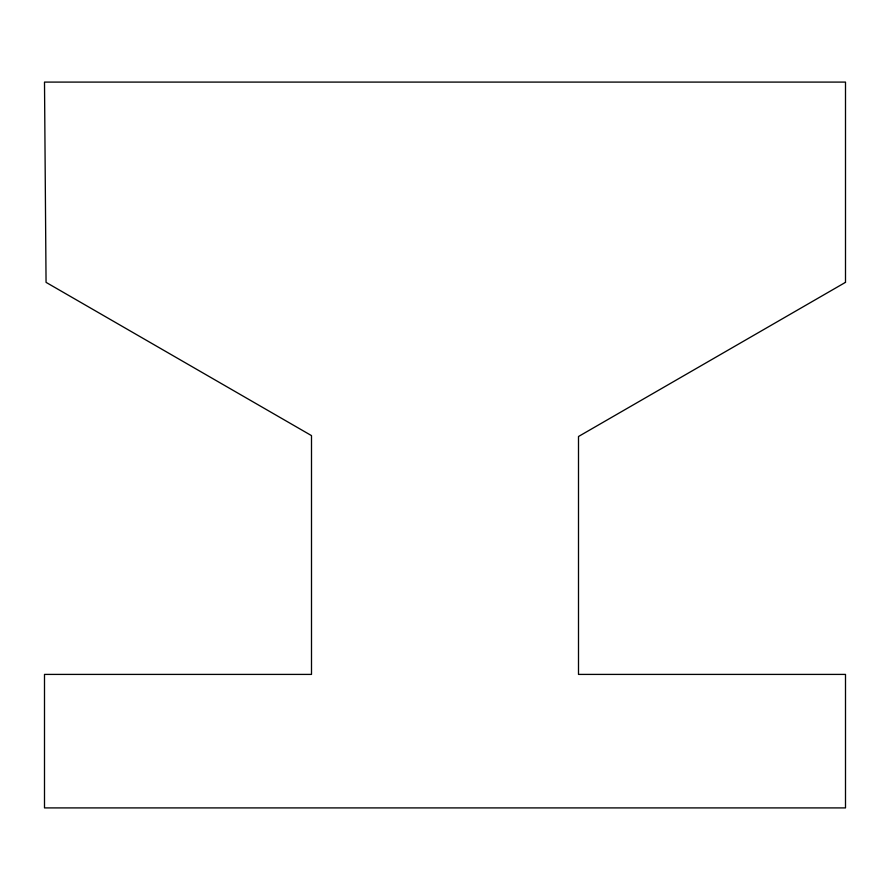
<?xml version="1.0" encoding="UTF-8"?>
<svg xmlns="http://www.w3.org/2000/svg" width="890" height="890" viewBox="0 0 890 890"><rect width="100%" height="100%" fill="white"/><g stroke="black" fill="none" stroke-linecap="round" stroke-linejoin="round"><path stroke-width="1.33" d="M845.5 282.341L578.5 436.501L578.5 674.409L845.5 674.409L845.5 807.909L44.5 807.909L44.5 674.409L311.5 674.409L311.5 435.611L46.057 282.364L44.5 82.091L845.5 82.091L845.5 282.341"/></g></svg>
